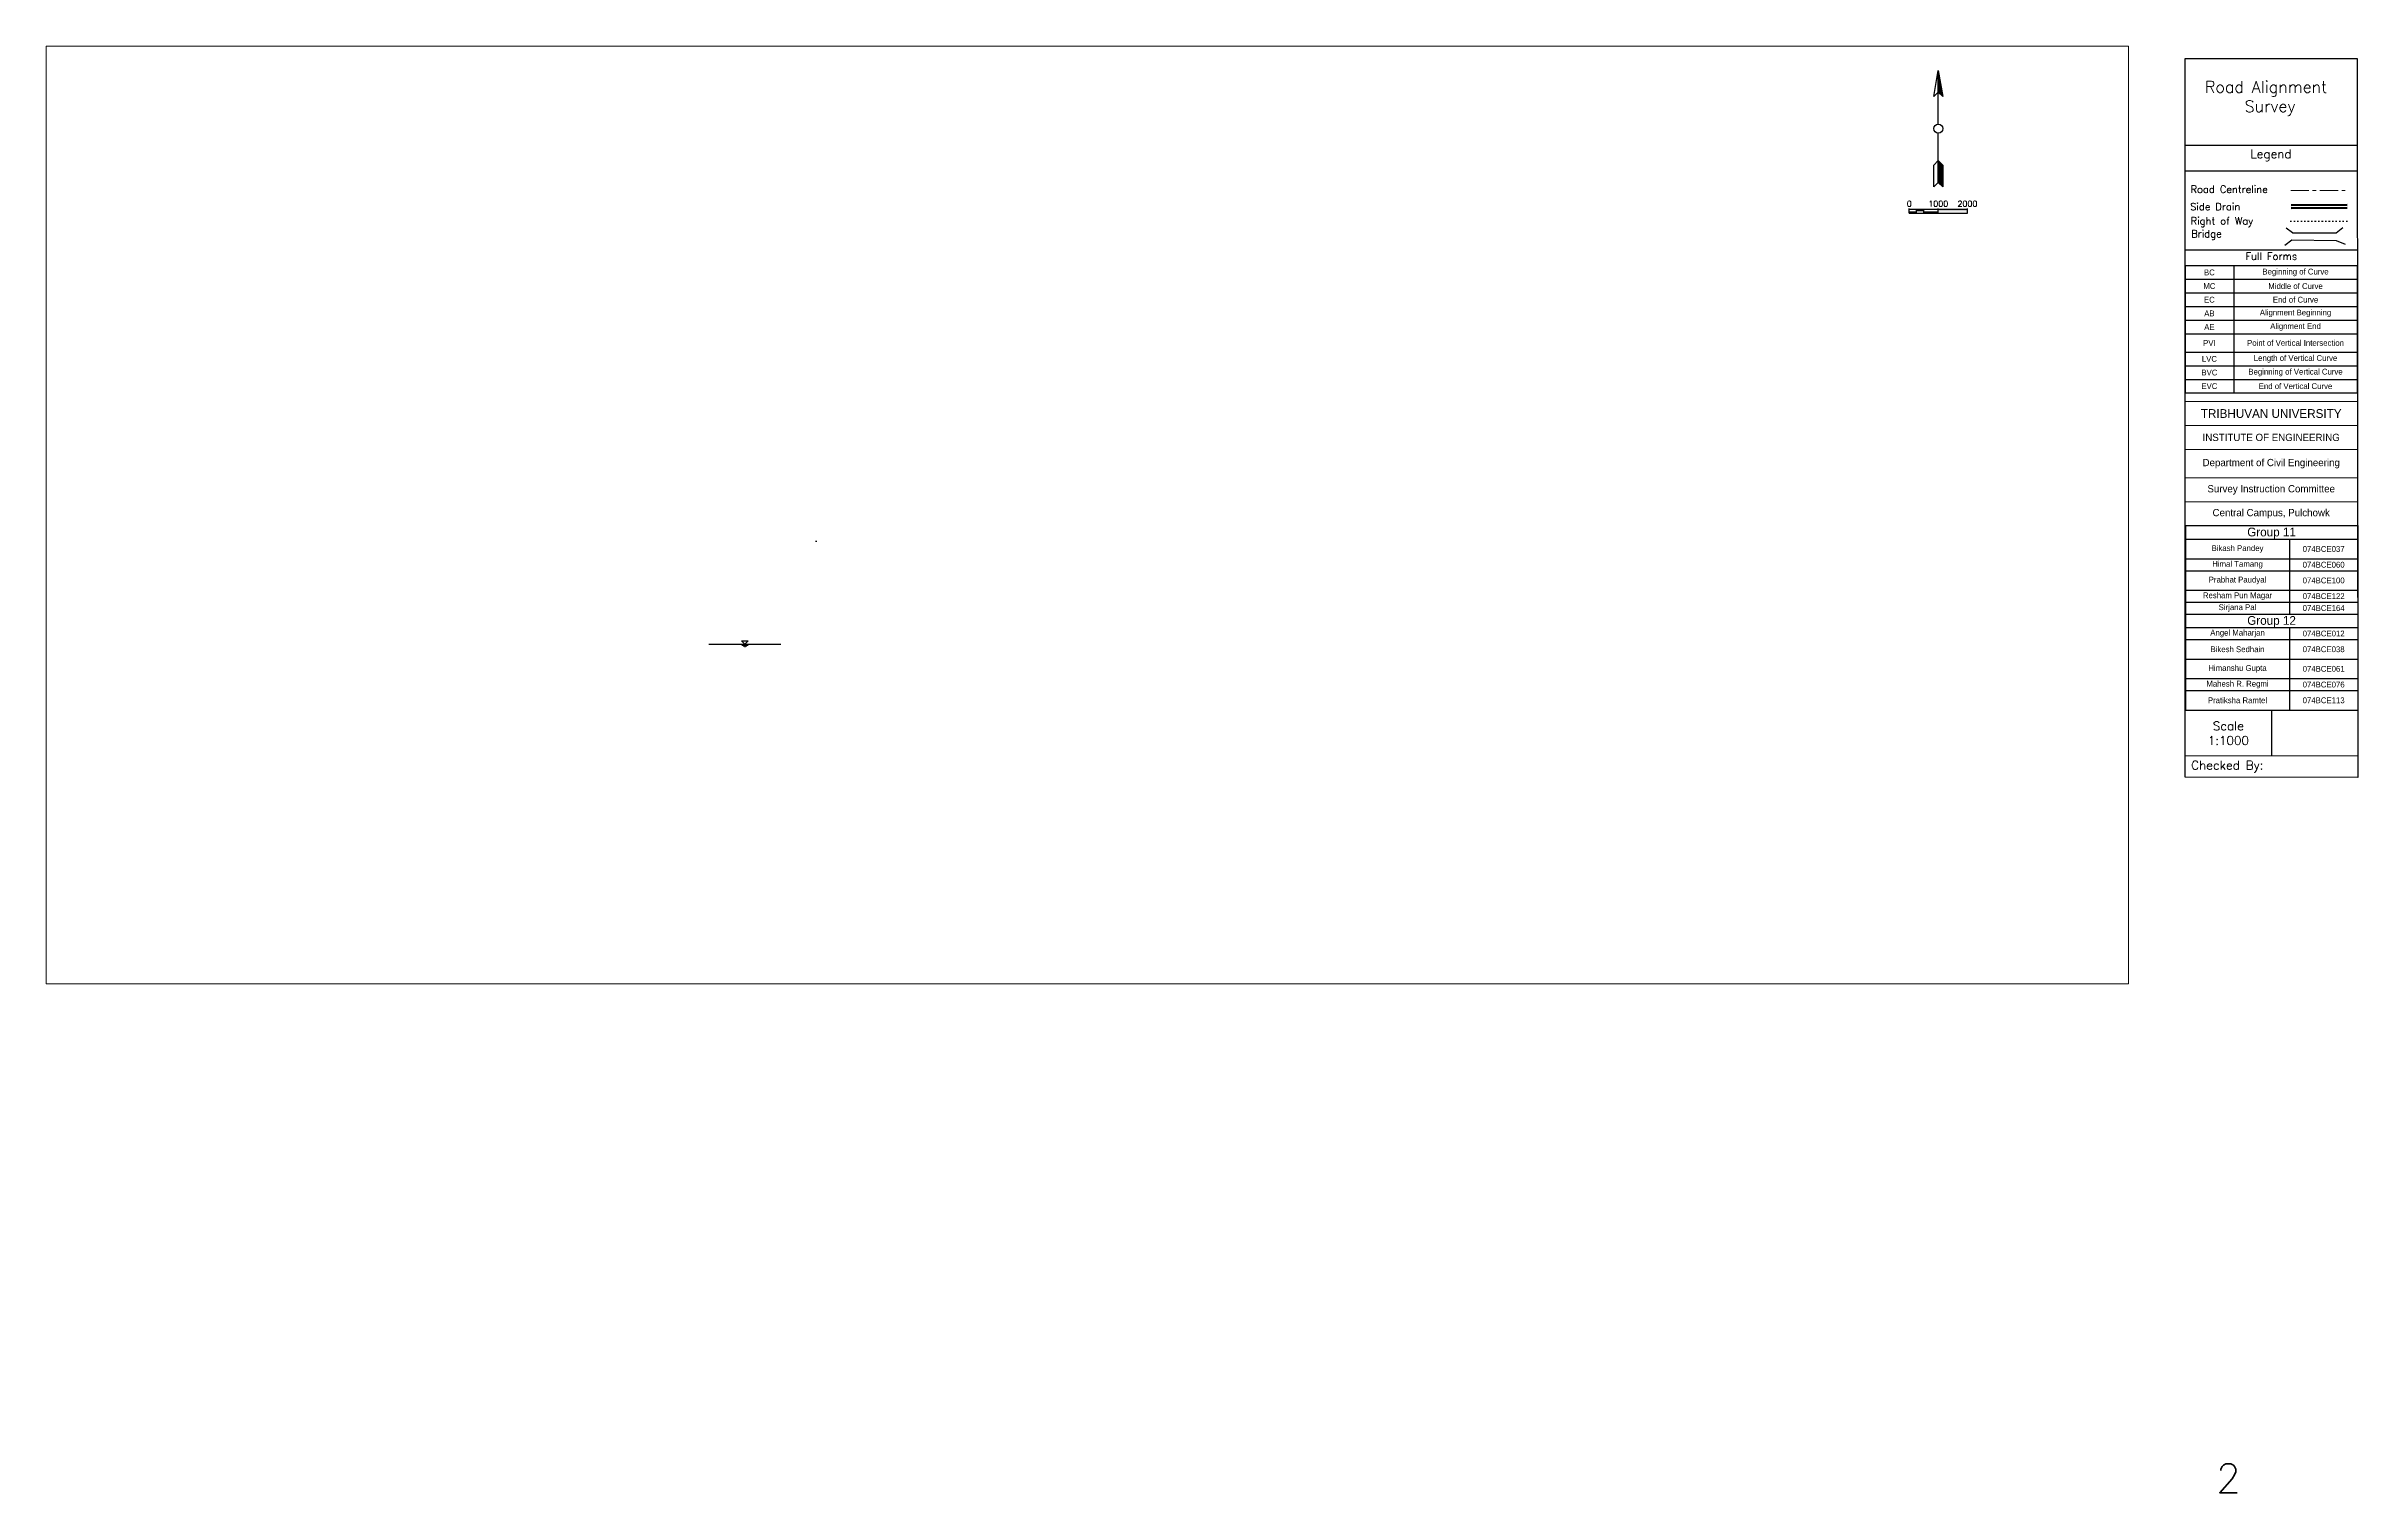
# Paper-space layout 'Sheet - (5)' of a CAD drawing. Header units: metres. Extents: x 20 to 815, y 44 to 541.
# The model-space entities are those that its viewports show. They can reach past a viewport. Long polylines and large blocks are cut down to what shows.
import ezdxf
from ezdxf.enums import TextEntityAlignment as Align

# ---------------------------------------------------------------- set-up
doc = ezdxf.new("R2010")
doc.units = ezdxf.units.M
doc.linetypes.add('ACAD_ISO03W100', pattern=[30, 12, -18])
doc.linetypes.add('CENTER', pattern=[2, 1.25, -0.25, 0.25, -0.25])
doc.layers.add('C-ROAD', color=7, linetype='Continuous')
doc.layers.add('Title Block', color=7, linetype='Continuous')
doc.styles.add('Annotative', font='txt')
doc.styles.add('Legend', font='@Arial Unicode MS.shx', dxfattribs={"height": 3})
doc.styles.get("Standard").update_dxf_attribs({"font": 'simplex.shx'})

# ---------------------------------------------------------------- blocks, each defined once
blk = doc.blocks.new('*U59')
for p, q in [((0, 0.125), (0, 0.165)), ((2, 0.125), (0, 0.125)), ((0, 0), (0, 0.125)), ((0, 0), (2, 0)), ((0.25, 0), (0.25, 0.125)), ((0.5, 0), (0.5, 0.125)), ((1, 0.125), (1, 0.165)), ((1, 0), (1, 0.125)), ((2, 0.125), (2, 0.165)), ((2, 0), (2, 0.125))]:
    blk.add_line(p, q)
for points in [[(0, 0.06), (0, 0), (0.25, 0.06), (0.25, 0)], [(0.25, 0.125), (0.25, 0.06), (0.5, 0.125), (0.5, 0.06)], [(0.5, 0.06), (0.5, 0), (1, 0.06), (1, 0)], [(1, 0.125), (1, 0.06), (2, 0.125), (2, 0.06)]]:
    blk.add_solid(points)
for s, p in [('0', (0.001, 0.165)), ('0', (0.001, 0.165)), ('1000', (1, 0.165)), ('2000', (2, 0.165))]:
    blk.add_text(s, height=0.2).set_placement(p, align=Align.BOTTOM_CENTER)
blk = doc.blocks.new('North')
at = {"linetype": 'Continuous'}
for points in [[(0, 25), (3, 22), (0, 40)], [(0, -22), (0, -37), (3, -40), (3, -25)]]:
    blk.add_hatch(color=256, dxfattribs=at).paths.add_polyline_path(points)
for points in [[(0, 25), (-3, 22), (0, 40), (3, 22), (0, 25)], [(0, 3), (0, 40)], [(0, -37), (0, -3)], [(0, -22), (3, -25), (3, -40), (0, -37), (-3, -40), (-3, -25), (0, -22)]]:
    blk.add_lwpolyline(points, dxfattribs=at)
blk.add_circle((0, 0), 3, dxfattribs=at)
blk = doc.blocks.new('*T60')
at = {"layer": 'Defpoints', "color": 8, "linetype": 'ByBlock', "lineweight": 0, "transparency": 16777216}
for p, q in [((0, 0), (59.23, 0)), ((0, 0), (0, -42.61)), ((59.23, 0), (59.23, -42.61)), ((0, -8.2), (59.23, -8.2)), ((0, -16.4), (59.23, -16.4)), ((0, -26.21), (59.23, -26.21)), ((0, -34.41), (59.23, -34.41)), ((0, -42.61), (59.23, -42.61))]:
    blk.add_line(p, q, dxfattribs=at)
at = {"layer": 'Title Block', "color": 7, "transparency": 16777216, "width": 59.1051, "attachment_point": 5}
for s, insert, char_height in [('{\\fSystem|b0|i0|c0;TRIBHUVAN UNIVERSITY', (29.61, -4.1), 3), ('{\\fSystem|b0|i0|c0;INSTITUTE OF ENGINEERING', (29.61, -12.3), 2.5), ('{\\fSystem|b0|i0|c0;Department of Civil Engineering', (29.61, -21.3), 2.5), ('{\\fSystem|b0|i0|c0;Survey Instruction Committee', (29.61, -30.31), 2.5), ('{\\fSystem|b0|i0|c0;Central Campus, Pulchowk', (29.61, -38.51), 2.5)]:
    blk.add_mtext(s, dxfattribs=dict(at, insert=insert, char_height=char_height))
blk = doc.blocks.new('*T61')
at = {"layer": 'Title Block', "color": 0, "linetype": 'ByBlock', "lineweight": -2, "transparency": 16777216}
for p, q in [((0, 0), (59.22, 0)), ((0, 0), (0, -63.41)), ((59.22, 0), (59.22, -63.41)), ((0, -4.66), (59.22, -4.66)), ((35.8, -4.66), (35.8, -30.38)), ((0, -11.4), (59.22, -11.4)), ((0, -15.48), (59.22, -15.48)), ((0, -22.21), (59.22, -22.21)), ((0, -26.3), (59.22, -26.3)), ((0, -30.38), (59.22, -30.38)), ((0, -35.05), (59.22, -35.05)), ((0, -39.13), (59.22, -39.13)), ((35.8, -35.05), (35.8, -63.41)), ((0, -45.86), (59.22, -45.86)), ((0, -52.59), (59.22, -52.59)), ((0, -56.68), (59.22, -56.68)), ((0, -63.41), (59.22, -63.41))]:
    blk.add_line(p, q, dxfattribs=at)
at = {"layer": 'Title Block', "color": 7, "transparency": 16777216}
for s, insert, char_height, width, attachment_point in [('{\\fSystem|b0|i0|c0|p0;Bikash Pandey}', (17.9, -8.03), 2, 35.6753, 5), ('{\\fSystem|b0|i0|c0|p0;Group 11}', (29.61, -4.6), 3, 59.1002, 8), ('{\\fSystem|b0|i0|c0|p0;074BCE037}', (47.51, -8.03), 2, 23.3049, 5), ('{\\fSystem|b0|i0|c0|p0;Himal Tamang}', (17.9, -13.44), 2, 35.6753, 5), ('{\\fSystem|b0|i0|c0|p0;074BCE060}', (47.51, -13.44), 2, 23.3049, 5), ('{\\fSystem|b0|i0|c0|p0;Resham Pun Magar}', (17.9, -24.25), 2, 35.6753, 5), ('{\\fSystem|b0|i0|c0|p0;Prabhat Paudyal}', (17.9, -18.85), 2, 35.6753, 5), ('{\\fSystem|b0|i0|c0|p0;074BCE100}', (47.51, -18.85), 2, 23.3049, 5), ('{\\fSystem|b0|i0|c0|p0;074BCE122}', (47.51, -24.25), 2, 23.3049, 5), ('{\\fSystem|b0|i0|c0|p0;Sirjana Pal}', (17.9, -28.34), 2, 35.6753, 5), ('{\\fSystem|b0|i0|c0|p0;Group 12}', (29.61, -34.99), 3, 59.1002, 8), ('{\\fSystem|b0|i0|c0|p0;074BCE164}', (47.51, -28.34), 2, 23.3049, 5), ('{\\fSystem|b0|i0|c0|p0;Angel Maharjan}', (17.9, -37.09), 2, 35.6753, 5), ('{\\fSystem|b0|i0|c0|p0;074BCE012}', (47.51, -37.09), 2, 23.3049, 5), ('{\\fSystem|b0|i0|c0|p0;Bikesh Sedhain}', (17.9, -42.5), 2, 35.6753, 5), ('{\\fSystem|b0|i0|c0|p0;074BCE038}', (47.51, -42.5), 2, 23.3049, 5), ('{\\fSystem|b0|i0|c0|p0;Mahesh R. Regmi}', (17.9, -54.63), 2, 35.6753, 5), ('{\\fSystem|b0|i0|c0|p0;Himanshu Gupta}', (17.9, -49.23), 2, 35.6753, 5), ('{\\fSystem|b0|i0|c0|p0;074BCE061}', (47.51, -49.23), 2, 23.3049, 5), ('{\\fSystem|b0|i0|c0|p0;074BCE076}', (47.51, -54.63), 2, 23.3049, 5), ('{\\fSystem|b0|i0|c0|p0;Pratiksha Ramtel}', (17.9, -60.04), 2, 35.6753, 5), ('{\\fSystem|b0|i0|c0|p0;074BCE113}', (47.51, -60.04), 2, 23.3049, 5)]:
    blk.add_mtext(s, dxfattribs=dict(at, insert=insert, char_height=char_height, width=width, attachment_point=attachment_point))
blk = doc.blocks.new('*T62')
at = {"layer": 'Title Block', "color": 0, "linetype": 'ByBlock', "lineweight": -2, "transparency": 16777216}
for p, q in [((0, 0), (59.19, 0)), ((0, 0), (0, -43.76)), ((16.74, 0), (16.74, -43.76)), ((59.19, 0), (59.19, -43.76)), ((0, -4.69), (59.19, -4.69)), ((0, -9.37), (59.19, -9.37)), ((0, -14.06), (59.19, -14.06)), ((0, -18.74), (59.19, -18.74)), ((0, -23.43), (59.19, -23.43)), ((0, -29.71), (59.19, -29.71)), ((0, -34.39), (59.19, -34.39)), ((0, -39.08), (59.19, -39.08)), ((0, -43.76), (59.19, -43.76))]:
    blk.add_line(p, q, dxfattribs=at)
at = {"layer": 'Title Block', "color": 7, "transparency": 16777216, "char_height": 2, "attachment_point": 5}
for s, insert, width in [('{\\fSystem|b0|i0|c0;MC', (8.37, -7.03), 16.6227), ('{\\fSystem|b0|i0|c0;BC', (8.37, -2.34), 16.6227), ('{\\fSystem|b0|i0|c0;Beginning of Curve', (37.97, -2.34), 42.3281), ('{\\fSystem|b0|i0|c0;Middle of Curve', (37.97, -7.03), 42.3281), ('{\\fSystem|b0|i0|c0;AB', (8.37, -16.4), 16.6227), ('{\\fSystem|b0|i0|c0;EC', (8.37, -11.71), 16.6227), ('{\\fSystem|b0|i0|c0;End of Curve', (37.97, -11.71), 42.3281), ('{\\fSystem|b0|i0|c0;AE', (8.37, -21.08), 16.6227), ('{\\fSystem|b0|i0|c0;Alignment End', (37.97, -21.08), 42.3281), ('{\\fSystem|b0|i0|c0;LVC', (8.37, -32.05), 16.6227), ('{\\fSystem|b0|i0|c0;PVI', (8.37, -26.57), 16.6227), ('{\\fSystem|b0|i0|c0;Point of Vertical Intersection', (37.97, -26.57), 42.3281), ('{\\fSystem|b0|i0|c0;Length of Vertical Curve', (37.97, -32.05), 42.3281), ('{\\fSystem|b0|i0|c0;BVC', (8.37, -36.74), 16.6227), ('{\\fSystem|b0|i0|c0;Beginning of Vertical Curve', (37.97, -36.74), 42.3281), ('{\\fSystem|b0|i0|c0;EVC', (8.37, -41.42), 16.6227), ('{\\fSystem|b0|i0|c0;End of Vertical Curve', (37.97, -41.42), 42.3281)]:
    blk.add_mtext(s, dxfattribs=dict(at, insert=insert, width=width))
at = {"layer": 'Title Block', "color": 7, "transparency": 16777216, "insert": (37.97, -16.4), "char_height": 2, "width": 42.3281, "attachment_point": 5, "style": 'Annotative'}
blk.add_mtext('{\\fSystem|b0|i0|c0;Alignment Beginning', dxfattribs=at)
blk = doc.blocks.new('Right Title Block')
at = {"linetype": 'CENTER', "lineweight": 20, "ltscale": 5}
blk.add_line((36.33, -45.21), (55.35, -45.21), dxfattribs=at)
for p, q in [((36.48, -50.06), (55.71, -49.92)), ((36.49, -51.13), (55.72, -50.98)), ((36.5, -50.39), (55.68, -50.27)), ((36.52, -51.46), (55.7, -51.33)), ((34.33, -63.98), (36.69, -62.25)), ((36.89, -59.76), (34.77, -58.16)), ((36.69, -62.25), (51.98, -62.38)), ((36.89, -59.76), (51.91, -59.82)), ((51.91, -59.82), (54.28, -57.97)), ((51.98, -62.38), (55.04, -63.72)), ((0, -65.67), (59.19, -65.61))]:
    blk.add_line(p, q)
at = {"linetype": 'ACAD_ISO03W100', "ltscale": 0.04}
blk.add_line((36.14, -55.73), (56.05, -55.73), dxfattribs=at)
at = {"layer": 'Title Block'}
for p, q in [((0, -29.67), (59.15, -29.61)), ((0, -38.51), (59.15, -38.45)), ((29.71, -223.83), (29.71, -239.5)), ((0.06, -239.53), (59.36, -239.48))]:
    blk.add_line(p, q, dxfattribs=at)
blk.add_lwpolyline([(0, 0.13), (59.12, 0.13), (59.37, -247.01), (0, -246.88)], close=True, dxfattribs=at)
for name, p in [('*T62', (0, -71.07)), ('*T60', (0, -117.81)), ('*T61', (0.13, -160.42))]:
    blk.add_blockref(name, p)
at = {"insert": (29.65, -67.82), "char_height": 2.5, "width": 59.1964, "attachment_point": 5, "style": 'Legend'}
blk.add_mtext('{\\Fsimplex|c0;Full Forms}', dxfattribs=at)
at = {"layer": 'Title Block', "attachment_point": 5}
for s, insert, char_height, width in [('Road Alignment  Survey', (29.2, -13.62), 4, 58.389), ('Legend', (29.52, -33.17), 3, 58.8595)]:
    blk.add_mtext(s, dxfattribs=dict(at, insert=insert, char_height=char_height, width=width))
at = {"layer": 'Title Block', "style": 'Legend'}
for s, insert, char_height, width, attachment_point in [('{\\Fsimplex|c0;Road Centreline}', (1.87, -43.56), 2.5, 32.2908, 1), ('{\\Fsimplex|c0;Side Drain}', (1.74, -49.55), 2.5, 30.8869, 1), ('{\\Fsimplex|c0;Right of Way}', (1.91, -54.45), 2.5, 26.8579, 1), ('{\\Fsimplex|c0;Bridge}', (2.1, -58.86), 2.5, 27.6234, 1), ('{\\Fsimplex|c0;Scale\\P1:1000}', (14.89, -231.77), 3, 29.6479, 5)]:
    blk.add_mtext(s, dxfattribs=dict(at, insert=insert, char_height=char_height, width=width, attachment_point=attachment_point))
at = {"layer": 'Title Block', "lineweight": 5, "insert": (0.06, -243.27), "char_height": 3, "width": 59.3033, "attachment_point": 4, "style": 'Annotative'}
blk.add_mtext('{\\Fsimplex|c0; Checked By: }', dxfattribs=at)

msp = doc.modelspace()

# ---------------------------------------------------------------- linework, layer by layer
at = {"layer": 'C-ROAD'}
for p, q in [((627867.73, 3063193.55), (627866.33, 3063194.99)), ((627866.33, 3063194.99), (627869.13, 3063194.99)), ((627867.73, 3063193.55), (627869.13, 3063194.99)), ((627852.24, 3063193.55), (627883.23, 3063193.55)), ((627866.49, 3063193.14), (627869.12, 3063193.14)), ((627867.07, 3063192.87), (627868.56, 3063192.87)), ((627867.55, 3063192.58), (627867.97, 3063192.58))]:
    msp.add_line(p, q, dxfattribs=at)

# ---------------------------------------------------------------- wipeouts: each hides what was drawn before it
msp.add_wipeout([(627836.32, 3063237.89), (627839.57, 3063229.92), (627849.89, 3063235.48), (627882.76, 3063236.15), (627896.11, 3063230.1), (627899.77, 3063236.38), (627898.62, 3063237.89), (627841.95, 3063235.84)]).dxf.layer = 'C-ROAD'

# ---------------------------------------------------------------- next in the draw order: linework, layer by layer
msp.add_line((627898.05, 3063237.89), (627898.62, 3063237.89), dxfattribs=at)

psp = doc.layouts.new('Sheet - (5)')

# ---------------------------------------------------------------- block references
for name, p, xscale, yscale, zscale in [('North', (670.8, 513), 0.5, 0.5, 0.001), ('*U59', (660.8, 483.94), 10, 10, 10)]:
    psp.add_blockref(name, p, dxfattribs=dict(xscale=xscale, yscale=yscale, zscale=zscale))
psp.add_blockref('Right Title Block', (755.6, 536.98))

# ---------------------------------------------------------------- texts
at = {"insert": (770.5, 49.16), "char_height": 10, "width": 28.5, "attachment_point": 5}
psp.add_mtext('2', dxfattribs=at)

# ---------------------------------------------------------------- viewports
at = {"layer": '0', "view_target_point": (629957.81, 3063521.18)}
psp.add_viewport(center=(378.34, 380.21), size=(715.68, 322.2301), view_center_point=(-1942.9, -272.11), view_height=402.7876, dxfattribs=at)

doc.saveas('drawing.dxf')
